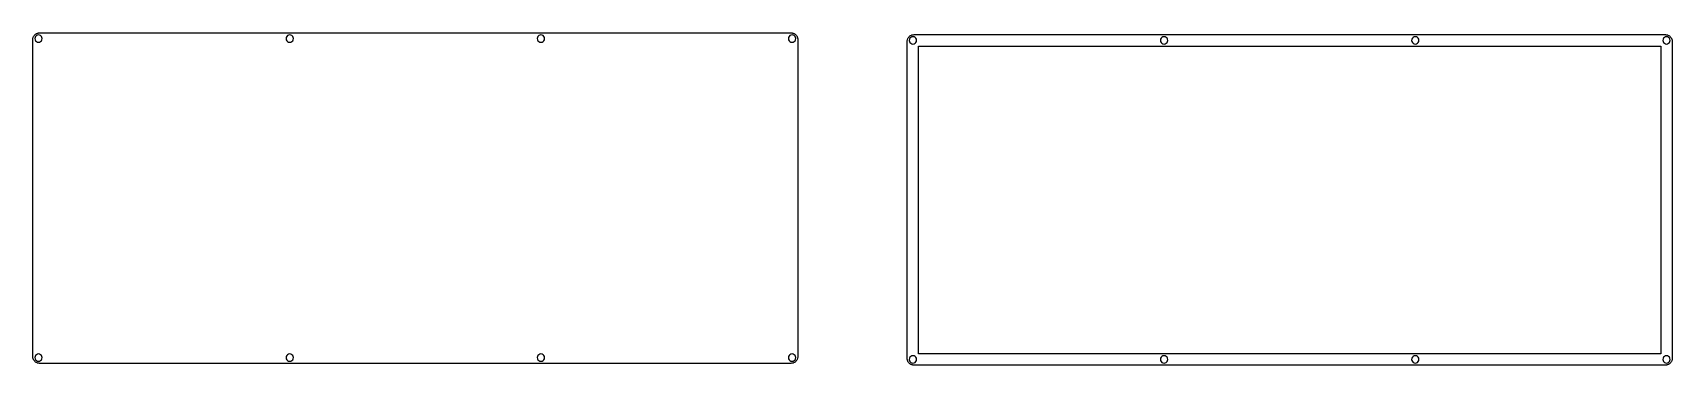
# Model space of a CAD drawing. Extents: x -38 to 13910, y -467 to 6521.
# Drawn here: x 1161 to 1879, y 519 to 664 of the extents above; entities that cross this region are included whole.
import ezdxf

# ---------------------------------------------------------------- set-up
doc = ezdxf.new("R2010")
doc.units = 0
doc.header["$MEASUREMENT"] = 0

msp = doc.modelspace()

# ---------------------------------------------------------------- linework, layer by layer
at = {"color": 0}
for p, q in [((1161.35, 661.47), (1161.36, 661.7)), ((1161.35, 522.87), (1161.35, 661.47)), ((1161.36, 661.7), (1161.39, 661.94)), ((1161.39, 661.94), (1161.43, 662.17)), ((1161.43, 662.17), (1161.5, 662.39)), ((1161.5, 662.39), (1161.58, 662.61)), ((1161.58, 662.61), (1161.68, 662.83)), ((1161.68, 662.83), (1161.79, 663.04)), ((1161.79, 663.04), (1161.92, 663.23)), ((1161.92, 663.23), (1162.07, 663.42)), ((1162.07, 663.42), (1162.23, 663.59)), ((1162.23, 663.59), (1162.4, 663.75)), ((1162.34, 662.46), (1162.26, 661.96)), ((1162.26, 661.96), (1162.34, 661.47)), ((1162.56, 662.9), (1162.34, 662.46)), ((1162.34, 661.47), (1162.56, 661.02)), ((1162.4, 663.75), (1162.59, 663.9)), ((1162.92, 663.25), (1162.56, 662.9)), ((1162.56, 661.02), (1162.92, 660.67)), ((1162.59, 663.9), (1162.78, 664.02)), ((1162.78, 664.02), (1162.99, 664.14)), ((1163.36, 663.48), (1162.92, 663.25)), ((1162.92, 660.67), (1163.36, 660.45)), ((1162.99, 664.14), (1163.2, 664.24)), ((1163.2, 664.24), (1163.42, 664.32)), ((1163.85, 663.56), (1163.36, 663.48)), ((1163.42, 664.32), (1163.65, 664.38)), ((1163.65, 664.38), (1163.88, 664.43)), ((1164.35, 663.48), (1163.85, 663.56)), ((1163.88, 664.43), (1164.12, 664.46)), ((1164.12, 664.46), (1164.35, 664.47)), ((1164.35, 664.47), (1493.45, 664.47)), ((1164.79, 663.25), (1164.35, 663.48)), ((1164.35, 660.45), (1164.79, 660.67)), ((1165.15, 662.9), (1164.79, 663.25)), ((1164.79, 660.67), (1165.15, 661.02)), ((1165.37, 662.46), (1165.15, 662.9)), ((1165.15, 661.02), (1165.37, 661.47)), ((1165.45, 661.96), (1165.37, 662.46)), ((1165.37, 661.47), (1165.45, 661.96)), ((1272.37, 662.46), (1272.29, 661.96)), ((1272.29, 661.96), (1272.37, 661.47)), ((1272.6, 662.9), (1272.37, 662.46)), ((1272.37, 661.47), (1272.6, 661.02)), ((1272.95, 663.25), (1272.6, 662.9)), ((1272.6, 661.02), (1272.95, 660.67)), ((1273.39, 663.48), (1272.95, 663.25)), ((1272.95, 660.67), (1273.39, 660.45)), ((1273.89, 663.56), (1273.39, 663.48)), ((1274.38, 663.48), (1273.89, 663.56)), ((1274.82, 663.25), (1274.38, 663.48)), ((1274.38, 660.45), (1274.82, 660.67)), ((1275.18, 662.9), (1274.82, 663.25)), ((1274.82, 660.67), (1275.18, 661.02)), ((1275.4, 662.46), (1275.18, 662.9)), ((1275.18, 661.02), (1275.4, 661.47)), ((1275.48, 661.96), (1275.4, 662.46)), ((1275.4, 661.47), (1275.48, 661.96)), ((1382.4, 662.46), (1382.32, 661.96)), ((1382.32, 661.96), (1382.4, 661.47)), ((1382.62, 662.9), (1382.4, 662.46)), ((1382.4, 661.47), (1382.62, 661.02)), ((1382.98, 663.25), (1382.62, 662.9)), ((1382.62, 661.02), (1382.98, 660.67)), ((1383.42, 663.48), (1382.98, 663.25)), ((1382.98, 660.67), (1383.42, 660.45)), ((1383.91, 663.56), (1383.42, 663.48)), ((1384.41, 663.48), (1383.91, 663.56)), ((1384.85, 663.25), (1384.41, 663.48)), ((1384.41, 660.45), (1384.85, 660.67)), ((1385.2, 662.9), (1384.85, 663.25)), ((1384.85, 660.67), (1385.2, 661.02)), ((1385.43, 662.46), (1385.2, 662.9)), ((1385.2, 661.02), (1385.43, 661.47)), ((1385.51, 661.96), (1385.43, 662.46)), ((1385.43, 661.47), (1385.51, 661.96)), ((1492.43, 662.46), (1492.35, 661.96)), ((1492.35, 661.96), (1492.43, 661.47)), ((1492.65, 662.9), (1492.43, 662.46)), ((1492.43, 661.47), (1492.65, 661.02)), ((1493.01, 663.25), (1492.65, 662.9)), ((1492.65, 661.02), (1493.01, 660.67)), ((1493.45, 663.48), (1493.01, 663.25)), ((1493.01, 660.67), (1493.45, 660.45)), ((1493.45, 664.47), (1493.68, 664.46)), ((1493.94, 663.56), (1493.45, 663.48)), ((1493.68, 664.46), (1493.92, 664.43)), ((1493.92, 664.43), (1494.15, 664.38)), ((1494.44, 663.48), (1493.94, 663.56)), ((1494.15, 664.38), (1494.38, 664.32)), ((1494.38, 664.32), (1494.6, 664.24)), ((1494.88, 663.25), (1494.44, 663.48)), ((1494.44, 660.45), (1494.88, 660.67)), ((1494.6, 664.24), (1494.81, 664.14)), ((1494.81, 664.14), (1495.02, 664.02)), ((1495.23, 662.9), (1494.88, 663.25)), ((1494.88, 660.67), (1495.23, 661.02)), ((1495.02, 664.02), (1495.21, 663.9)), ((1495.21, 663.9), (1495.4, 663.75)), ((1495.46, 662.46), (1495.23, 662.9)), ((1495.23, 661.02), (1495.46, 661.47)), ((1495.4, 663.75), (1495.57, 663.59)), ((1495.54, 661.96), (1495.46, 662.46)), ((1495.46, 661.47), (1495.54, 661.96)), ((1495.57, 663.59), (1495.73, 663.42)), ((1495.73, 663.42), (1495.88, 663.23)), ((1495.88, 663.23), (1496.01, 663.04)), ((1496.01, 663.04), (1496.12, 662.83)), ((1496.12, 662.83), (1496.22, 662.61)), ((1496.22, 662.61), (1496.3, 662.39)), ((1496.3, 662.39), (1496.37, 662.17)), ((1496.37, 662.17), (1496.41, 661.94)), ((1496.41, 661.94), (1496.44, 661.7)), ((1496.44, 661.7), (1496.45, 661.47)), ((1496.45, 661.47), (1496.45, 522.87)), ((1544.33, 660.67), (1544.34, 660.91)), ((1544.33, 522.07), (1544.33, 660.67)), ((1544.34, 660.91), (1544.36, 661.14)), ((1544.36, 661.14), (1544.41, 661.37)), ((1544.41, 661.37), (1544.48, 661.6)), ((1544.48, 661.6), (1544.56, 661.82)), ((1544.56, 661.82), (1544.66, 662.03)), ((1544.66, 662.03), (1544.77, 662.24)), ((1544.77, 662.24), (1544.9, 662.44)), ((1544.9, 662.44), (1545.05, 662.62)), ((1545.05, 662.62), (1545.21, 662.79)), ((1545.21, 662.79), (1545.38, 662.95)), ((1545.32, 661.66), (1545.24, 661.17)), ((1545.24, 661.17), (1545.32, 660.67)), ((1545.54, 662.11), (1545.32, 661.66)), ((1545.32, 660.67), (1545.54, 660.23)), ((1545.38, 662.95), (1545.57, 663.1)), ((1545.9, 662.46), (1545.54, 662.11)), ((1545.57, 663.1), (1545.76, 663.23)), ((1545.76, 663.23), (1545.97, 663.35)), ((1546.34, 662.68), (1545.9, 662.46)), ((1545.97, 663.35), (1546.18, 663.44)), ((1546.18, 663.44), (1546.4, 663.53)), ((1546.83, 662.76), (1546.34, 662.68)), ((1546.4, 663.53), (1546.63, 663.59)), ((1546.63, 663.59), (1546.86, 663.64)), ((1547.33, 662.68), (1546.83, 662.76)), ((1546.86, 663.64), (1547.09, 663.66)), ((1547.09, 663.66), (1547.33, 663.67)), ((1547.33, 663.67), (1876.43, 663.67)), ((1547.77, 662.46), (1547.33, 662.68)), ((1548.12, 662.11), (1547.77, 662.46)), ((1548.35, 661.66), (1548.12, 662.11)), ((1548.12, 660.23), (1548.35, 660.67)), ((1548.43, 661.17), (1548.35, 661.66)), ((1548.35, 660.67), (1548.43, 661.17)), ((1655.35, 661.66), (1655.27, 661.17)), ((1655.27, 661.17), (1655.35, 660.67)), ((1655.57, 662.11), (1655.35, 661.66)), ((1655.35, 660.67), (1655.57, 660.23)), ((1655.92, 662.46), (1655.57, 662.11)), ((1656.37, 662.68), (1655.92, 662.46)), ((1656.86, 662.76), (1656.37, 662.68)), ((1657.36, 662.68), (1656.86, 662.76)), ((1657.8, 662.46), (1657.36, 662.68)), ((1658.15, 662.11), (1657.8, 662.46)), ((1658.38, 661.66), (1658.15, 662.11)), ((1658.15, 660.23), (1658.38, 660.67)), ((1658.46, 661.17), (1658.38, 661.66)), ((1658.38, 660.67), (1658.46, 661.17)), ((1765.38, 661.66), (1765.3, 661.17)), ((1765.3, 661.17), (1765.38, 660.67)), ((1765.6, 662.11), (1765.38, 661.66)), ((1765.38, 660.67), (1765.6, 660.23)), ((1765.95, 662.46), (1765.6, 662.11)), ((1766.4, 662.68), (1765.95, 662.46)), ((1766.89, 662.76), (1766.4, 662.68)), ((1767.38, 662.68), (1766.89, 662.76)), ((1767.83, 662.46), (1767.38, 662.68)), ((1768.18, 662.11), (1767.83, 662.46)), ((1768.41, 661.66), (1768.18, 662.11)), ((1768.18, 660.23), (1768.41, 660.67)), ((1768.49, 661.17), (1768.41, 661.66)), ((1768.41, 660.67), (1768.49, 661.17)), ((1875.41, 661.66), (1875.33, 661.17)), ((1875.33, 661.17), (1875.41, 660.67)), ((1875.63, 662.11), (1875.41, 661.66)), ((1875.41, 660.67), (1875.63, 660.23)), ((1875.98, 662.46), (1875.63, 662.11)), ((1876.43, 662.68), (1875.98, 662.46)), ((1876.43, 663.67), (1876.66, 663.66)), ((1876.92, 662.76), (1876.43, 662.68)), ((1876.66, 663.66), (1876.9, 663.64)), ((1876.9, 663.64), (1877.13, 663.59)), ((1877.42, 662.68), (1876.92, 662.76)), ((1877.13, 663.59), (1877.35, 663.53)), ((1877.35, 663.53), (1877.58, 663.44)), ((1877.86, 662.46), (1877.42, 662.68)), ((1877.58, 663.44), (1877.79, 663.35)), ((1877.79, 663.35), (1877.99, 663.23)), ((1878.21, 662.11), (1877.86, 662.46)), ((1877.99, 663.23), (1878.19, 663.1)), ((1878.19, 663.1), (1878.37, 662.95)), ((1878.44, 661.66), (1878.21, 662.11)), ((1878.21, 660.23), (1878.44, 660.67)), ((1878.37, 662.95), (1878.55, 662.79)), ((1878.52, 661.17), (1878.44, 661.66)), ((1878.44, 660.67), (1878.52, 661.17)), ((1878.55, 662.79), (1878.71, 662.62)), ((1878.71, 662.62), (1878.85, 662.44)), ((1878.85, 662.44), (1878.99, 662.24)), ((1878.99, 662.24), (1879.1, 662.03)), ((1879.1, 662.03), (1879.2, 661.82)), ((1879.2, 661.82), (1879.28, 661.6)), ((1879.28, 661.6), (1879.34, 661.37)), ((1879.34, 661.37), (1879.39, 661.14)), ((1879.39, 661.14), (1879.42, 660.91)), ((1879.42, 660.91), (1879.43, 660.67)), ((1879.43, 660.67), (1879.43, 522.07)), ((1163.36, 660.45), (1163.85, 660.37)), ((1163.85, 660.37), (1164.35, 660.45)), ((1273.39, 660.45), (1273.89, 660.37)), ((1273.89, 660.37), (1274.38, 660.45)), ((1383.42, 660.45), (1383.91, 660.37)), ((1383.91, 660.37), (1384.41, 660.45)), ((1493.45, 660.45), (1493.94, 660.37)), ((1493.94, 660.37), (1494.44, 660.45)), ((1545.54, 660.23), (1545.9, 659.88)), ((1545.9, 659.88), (1546.34, 659.65)), ((1546.34, 659.65), (1546.83, 659.57)), ((1546.83, 659.57), (1547.33, 659.65)), ((1547.33, 659.65), (1547.77, 659.88)), ((1547.77, 659.88), (1548.12, 660.23)), ((1549.34, 658.66), (1874.42, 658.66)), ((1549.34, 524.08), (1549.34, 658.66)), ((1655.57, 660.23), (1655.92, 659.88)), ((1655.92, 659.88), (1656.37, 659.65)), ((1656.37, 659.65), (1656.86, 659.57)), ((1656.86, 659.57), (1657.36, 659.65)), ((1657.36, 659.65), (1657.8, 659.88)), ((1657.8, 659.88), (1658.15, 660.23)), ((1765.6, 660.23), (1765.95, 659.88)), ((1765.95, 659.88), (1766.4, 659.65)), ((1766.4, 659.65), (1766.89, 659.57)), ((1766.89, 659.57), (1767.38, 659.65)), ((1767.38, 659.65), (1767.83, 659.88)), ((1767.83, 659.88), (1768.18, 660.23)), ((1874.42, 658.66), (1874.42, 524.08)), ((1875.63, 660.23), (1875.98, 659.88)), ((1875.98, 659.88), (1876.43, 659.65)), ((1876.43, 659.65), (1876.92, 659.57)), ((1876.92, 659.57), (1877.42, 659.65)), ((1877.42, 659.65), (1877.86, 659.88)), ((1877.86, 659.88), (1878.21, 660.23)), ((1161.36, 522.63), (1161.35, 522.87)), ((1161.39, 522.4), (1161.36, 522.63)), ((1161.43, 522.17), (1161.39, 522.4)), ((1161.5, 521.94), (1161.43, 522.17)), ((1161.58, 521.72), (1161.5, 521.94)), ((1161.68, 521.51), (1161.58, 521.72)), ((1161.79, 521.3), (1161.68, 521.51)), ((1161.92, 521.11), (1161.79, 521.3)), ((1162.07, 520.92), (1161.92, 521.11)), ((1162.23, 520.75), (1162.07, 520.92)), ((1162.4, 520.59), (1162.23, 520.75)), ((1162.34, 522.87), (1162.26, 522.37)), ((1162.26, 522.37), (1162.34, 521.88)), ((1162.56, 523.31), (1162.34, 522.87)), ((1162.34, 521.88), (1162.56, 521.44)), ((1162.59, 520.44), (1162.4, 520.59)), ((1162.92, 523.66), (1162.56, 523.31)), ((1162.56, 521.44), (1162.92, 521.08)), ((1162.78, 520.31), (1162.59, 520.44)), ((1162.99, 520.2), (1162.78, 520.31)), ((1163.36, 523.89), (1162.92, 523.66)), ((1162.92, 521.08), (1163.36, 520.86)), ((1163.2, 520.1), (1162.99, 520.2)), ((1163.42, 520.02), (1163.2, 520.1)), ((1163.85, 523.97), (1163.36, 523.89)), ((1163.36, 520.86), (1163.85, 520.78)), ((1163.65, 519.95), (1163.42, 520.02)), ((1163.88, 519.91), (1163.65, 519.95)), ((1164.35, 523.89), (1163.85, 523.97)), ((1163.85, 520.78), (1164.35, 520.86)), ((1164.12, 519.88), (1163.88, 519.91)), ((1164.35, 519.87), (1164.12, 519.88)), ((1164.79, 523.66), (1164.35, 523.89)), ((1164.35, 520.86), (1164.79, 521.08)), ((1493.45, 519.87), (1164.35, 519.87)), ((1165.15, 523.31), (1164.79, 523.66)), ((1164.79, 521.08), (1165.15, 521.44)), ((1165.37, 522.87), (1165.15, 523.31)), ((1165.15, 521.44), (1165.37, 521.88)), ((1165.45, 522.37), (1165.37, 522.87)), ((1165.37, 521.88), (1165.45, 522.37)), ((1272.37, 522.87), (1272.29, 522.37)), ((1272.29, 522.37), (1272.37, 521.88)), ((1272.6, 523.31), (1272.37, 522.87)), ((1272.37, 521.88), (1272.6, 521.44)), ((1272.95, 523.66), (1272.6, 523.31)), ((1272.6, 521.44), (1272.95, 521.08)), ((1273.39, 523.89), (1272.95, 523.66)), ((1272.95, 521.08), (1273.39, 520.86)), ((1273.89, 523.97), (1273.39, 523.89)), ((1273.39, 520.86), (1273.89, 520.78)), ((1274.38, 523.89), (1273.89, 523.97)), ((1273.89, 520.78), (1274.38, 520.86)), ((1274.82, 523.66), (1274.38, 523.89)), ((1274.38, 520.86), (1274.82, 521.08)), ((1275.18, 523.31), (1274.82, 523.66)), ((1274.82, 521.08), (1275.18, 521.44)), ((1275.4, 522.87), (1275.18, 523.31)), ((1275.18, 521.44), (1275.4, 521.88)), ((1275.48, 522.37), (1275.4, 522.87)), ((1275.4, 521.88), (1275.48, 522.37)), ((1382.4, 522.87), (1382.32, 522.37)), ((1382.32, 522.37), (1382.4, 521.88)), ((1382.62, 523.31), (1382.4, 522.87)), ((1382.4, 521.88), (1382.62, 521.44)), ((1382.98, 523.66), (1382.62, 523.31)), ((1382.62, 521.44), (1382.98, 521.08)), ((1383.42, 523.89), (1382.98, 523.66)), ((1382.98, 521.08), (1383.42, 520.86)), ((1383.91, 523.97), (1383.42, 523.89)), ((1383.42, 520.86), (1383.91, 520.78)), ((1384.41, 523.89), (1383.91, 523.97)), ((1383.91, 520.78), (1384.41, 520.86)), ((1384.85, 523.66), (1384.41, 523.89)), ((1384.41, 520.86), (1384.85, 521.08)), ((1385.2, 523.31), (1384.85, 523.66)), ((1384.85, 521.08), (1385.2, 521.44)), ((1385.43, 522.87), (1385.2, 523.31)), ((1385.2, 521.44), (1385.43, 521.88)), ((1385.51, 522.37), (1385.43, 522.87)), ((1385.43, 521.88), (1385.51, 522.37)), ((1492.43, 522.87), (1492.35, 522.37)), ((1492.35, 522.37), (1492.43, 521.88)), ((1492.65, 523.31), (1492.43, 522.87)), ((1492.43, 521.88), (1492.65, 521.44)), ((1493.01, 523.66), (1492.65, 523.31)), ((1492.65, 521.44), (1493.01, 521.08)), ((1493.45, 523.89), (1493.01, 523.66)), ((1493.01, 521.08), (1493.45, 520.86)), ((1493.94, 523.97), (1493.45, 523.89)), ((1493.45, 520.86), (1493.94, 520.78)), ((1493.68, 519.88), (1493.45, 519.87)), ((1493.92, 519.91), (1493.68, 519.88)), ((1494.15, 519.95), (1493.92, 519.91)), ((1494.44, 523.89), (1493.94, 523.97)), ((1493.94, 520.78), (1494.44, 520.86)), ((1494.38, 520.02), (1494.15, 519.95)), ((1494.6, 520.1), (1494.38, 520.02)), ((1494.88, 523.66), (1494.44, 523.89)), ((1494.44, 520.86), (1494.88, 521.08)), ((1494.81, 520.2), (1494.6, 520.1)), ((1495.02, 520.31), (1494.81, 520.2)), ((1495.23, 523.31), (1494.88, 523.66)), ((1494.88, 521.08), (1495.23, 521.44)), ((1495.21, 520.44), (1495.02, 520.31)), ((1495.4, 520.59), (1495.21, 520.44)), ((1495.46, 522.87), (1495.23, 523.31)), ((1495.23, 521.44), (1495.46, 521.88)), ((1495.57, 520.75), (1495.4, 520.59)), ((1495.54, 522.37), (1495.46, 522.87)), ((1495.46, 521.88), (1495.54, 522.37)), ((1495.73, 520.92), (1495.57, 520.75)), ((1495.88, 521.11), (1495.73, 520.92)), ((1496.01, 521.3), (1495.88, 521.11)), ((1496.12, 521.51), (1496.01, 521.3)), ((1496.22, 521.72), (1496.12, 521.51)), ((1496.3, 521.94), (1496.22, 521.72)), ((1496.37, 522.17), (1496.3, 521.94)), ((1496.41, 522.4), (1496.37, 522.17)), ((1496.44, 522.63), (1496.41, 522.4)), ((1496.45, 522.87), (1496.44, 522.63)), ((1544.34, 521.84), (1544.33, 522.07)), ((1544.36, 521.6), (1544.34, 521.84)), ((1544.41, 521.37), (1544.36, 521.6)), ((1544.48, 521.15), (1544.41, 521.37)), ((1544.56, 520.93), (1544.48, 521.15)), ((1544.66, 520.71), (1544.56, 520.93)), ((1544.77, 520.51), (1544.66, 520.71)), ((1544.9, 520.31), (1544.77, 520.51)), ((1545.05, 520.13), (1544.9, 520.31)), ((1545.21, 519.95), (1545.05, 520.13)), ((1545.38, 519.79), (1545.21, 519.95)), ((1545.32, 522.07), (1545.24, 521.58)), ((1545.24, 521.58), (1545.32, 521.09)), ((1545.54, 522.52), (1545.32, 522.07)), ((1545.32, 521.09), (1545.54, 520.64)), ((1545.57, 519.65), (1545.38, 519.79)), ((1545.9, 522.87), (1545.54, 522.52)), ((1545.54, 520.64), (1545.9, 520.29)), ((1545.76, 519.52), (1545.57, 519.65)), ((1545.97, 519.4), (1545.76, 519.52)), ((1546.34, 523.1), (1545.9, 522.87)), ((1545.9, 520.29), (1546.34, 520.06)), ((1546.18, 519.3), (1545.97, 519.4)), ((1546.4, 519.22), (1546.18, 519.3)), ((1546.83, 523.17), (1546.34, 523.1)), ((1546.34, 520.06), (1546.83, 519.98)), ((1546.63, 519.16), (1546.4, 519.22)), ((1546.86, 519.11), (1546.63, 519.16)), ((1547.33, 523.1), (1546.83, 523.17)), ((1546.83, 519.98), (1547.33, 520.06)), ((1547.09, 519.08), (1546.86, 519.11)), ((1547.33, 519.07), (1547.09, 519.08)), ((1547.77, 522.87), (1547.33, 523.1)), ((1547.33, 520.06), (1547.77, 520.29)), ((1876.43, 519.07), (1547.33, 519.07)), ((1548.12, 522.52), (1547.77, 522.87)), ((1547.77, 520.29), (1548.12, 520.64)), ((1548.35, 522.07), (1548.12, 522.52)), ((1548.12, 520.64), (1548.35, 521.09)), ((1548.43, 521.58), (1548.35, 522.07)), ((1548.35, 521.09), (1548.43, 521.58)), ((1874.42, 524.08), (1549.34, 524.08)), ((1655.35, 522.07), (1655.27, 521.58)), ((1655.27, 521.58), (1655.35, 521.09)), ((1655.57, 522.52), (1655.35, 522.07)), ((1655.35, 521.09), (1655.57, 520.64)), ((1655.92, 522.87), (1655.57, 522.52)), ((1655.57, 520.64), (1655.92, 520.29)), ((1656.37, 523.1), (1655.92, 522.87)), ((1655.92, 520.29), (1656.37, 520.06)), ((1656.86, 523.17), (1656.37, 523.1)), ((1656.37, 520.06), (1656.86, 519.98)), ((1657.36, 523.1), (1656.86, 523.17)), ((1656.86, 519.98), (1657.36, 520.06)), ((1657.8, 522.87), (1657.36, 523.1)), ((1657.36, 520.06), (1657.8, 520.29)), ((1658.15, 522.52), (1657.8, 522.87)), ((1657.8, 520.29), (1658.15, 520.64)), ((1658.38, 522.07), (1658.15, 522.52)), ((1658.15, 520.64), (1658.38, 521.09)), ((1658.46, 521.58), (1658.38, 522.07)), ((1658.38, 521.09), (1658.46, 521.58)), ((1765.38, 522.07), (1765.3, 521.58)), ((1765.3, 521.58), (1765.38, 521.09)), ((1765.6, 522.52), (1765.38, 522.07)), ((1765.38, 521.09), (1765.6, 520.64)), ((1765.95, 522.87), (1765.6, 522.52)), ((1765.6, 520.64), (1765.95, 520.29)), ((1766.4, 523.1), (1765.95, 522.87)), ((1765.95, 520.29), (1766.4, 520.06)), ((1766.89, 523.17), (1766.4, 523.1)), ((1766.4, 520.06), (1766.89, 519.98)), ((1767.38, 523.1), (1766.89, 523.17)), ((1766.89, 519.98), (1767.38, 520.06)), ((1767.83, 522.87), (1767.38, 523.1)), ((1767.38, 520.06), (1767.83, 520.29)), ((1768.18, 522.52), (1767.83, 522.87)), ((1767.83, 520.29), (1768.18, 520.64)), ((1768.41, 522.07), (1768.18, 522.52)), ((1768.18, 520.64), (1768.41, 521.09)), ((1768.49, 521.58), (1768.41, 522.07)), ((1768.41, 521.09), (1768.49, 521.58)), ((1875.41, 522.07), (1875.33, 521.58)), ((1875.33, 521.58), (1875.41, 521.09)), ((1875.63, 522.52), (1875.41, 522.07)), ((1875.41, 521.09), (1875.63, 520.64)), ((1875.98, 522.87), (1875.63, 522.52)), ((1875.63, 520.64), (1875.98, 520.29)), ((1876.43, 523.1), (1875.98, 522.87)), ((1875.98, 520.29), (1876.43, 520.06)), ((1876.92, 523.17), (1876.43, 523.1)), ((1876.43, 520.06), (1876.92, 519.98)), ((1876.66, 519.08), (1876.43, 519.07)), ((1876.9, 519.11), (1876.66, 519.08)), ((1877.13, 519.16), (1876.9, 519.11)), ((1877.42, 523.1), (1876.92, 523.17)), ((1876.92, 519.98), (1877.42, 520.06)), ((1877.35, 519.22), (1877.13, 519.16)), ((1877.58, 519.3), (1877.35, 519.22)), ((1877.86, 522.87), (1877.42, 523.1)), ((1877.42, 520.06), (1877.86, 520.29)), ((1877.79, 519.4), (1877.58, 519.3)), ((1877.99, 519.52), (1877.79, 519.4)), ((1878.21, 522.52), (1877.86, 522.87)), ((1877.86, 520.29), (1878.21, 520.64)), ((1878.19, 519.65), (1877.99, 519.52)), ((1878.37, 519.79), (1878.19, 519.65)), ((1878.44, 522.07), (1878.21, 522.52)), ((1878.21, 520.64), (1878.44, 521.09)), ((1878.55, 519.95), (1878.37, 519.79)), ((1878.52, 521.58), (1878.44, 522.07)), ((1878.44, 521.09), (1878.52, 521.58)), ((1878.71, 520.13), (1878.55, 519.95)), ((1878.85, 520.31), (1878.71, 520.13)), ((1878.99, 520.51), (1878.85, 520.31)), ((1879.1, 520.71), (1878.99, 520.51)), ((1879.2, 520.93), (1879.1, 520.71)), ((1879.28, 521.15), (1879.2, 520.93)), ((1879.34, 521.37), (1879.28, 521.15)), ((1879.39, 521.6), (1879.34, 521.37)), ((1879.42, 521.84), (1879.39, 521.6)), ((1879.43, 522.07), (1879.42, 521.84))]:
    msp.add_line(p, q, dxfattribs=at)

doc.saveas('drawing.dxf')
